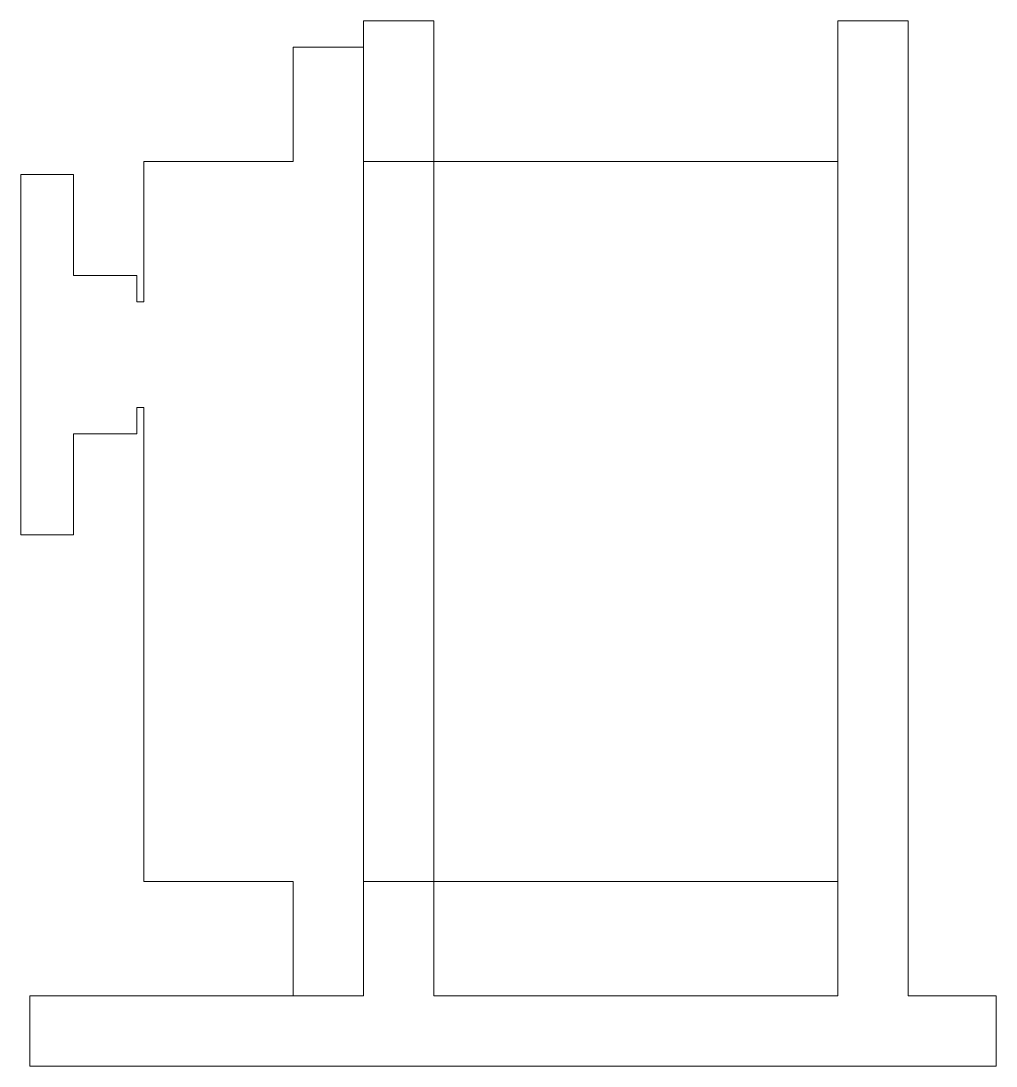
# Model space of a CAD drawing. Header units: millimetres. Extents: x -28 to 27.5, y 0 to 59.5.
import ezdxf

# ---------------------------------------------------------------- set-up
doc = ezdxf.new("R2010")
doc.units = ezdxf.units.MM
doc.layers.add('Lower', color=2, linetype='CONTINUOUS', lineweight=0)
doc.layers.add('Servo', color=6, linetype='CONTINUOUS', lineweight=0)

msp = doc.modelspace()

# ---------------------------------------------------------------- linework, layer by layer
at = {"layer": 'Lower'}
for p, q in [((-8.5, 4), (-8.5, 59.5)), ((-8.5, 59.5), (-4.5, 59.5)), ((-4.5, 59.5), (-4.5, 4)), ((18.5, 4), (18.5, 59.5)), ((18.5, 59.5), (22.5, 59.5)), ((22.5, 59.5), (22.5, 4)), ((-27.5, 0), (-27.5, 4)), ((-27.5, 4), (-8.5, 4)), ((-4.5, 4), (18.5, 4)), ((22.5, 4), (27.5, 4)), ((27.5, 4), (27.5, 0)), ((27.5, 0), (-27.5, 0))]:
    msp.add_line(p, q, dxfattribs=at)
at = {"layer": 'Servo'}
for p, q in [((-8.5, 58), (-12.5, 58)), ((-12.5, 58), (-12.5, 51.5)), ((-8.5, 51.5), (-8.5, 58)), ((-12.5, 51.5), (-21, 51.5)), ((-21, 51.5), (-21, 43.5)), ((18.5, 51.5), (-8.5, 51.5)), ((18.5, 10.5), (18.5, 51.5)), ((-25, 50.75), (-28, 50.75)), ((-28, 50.75), (-28, 30.25)), ((-25, 45), (-25, 50.75)), ((-21.4, 45), (-25, 45)), ((-21.4, 43.5), (-21.4, 45)), ((-21, 43.5), (-21.4, 43.5)), ((-21.4, 36), (-21.4, 37.5)), ((-21.4, 37.5), (-21, 37.5)), ((-21, 37.5), (-21, 10.5)), ((-25, 30.25), (-25, 36)), ((-25, 36), (-21.4, 36)), ((-28, 30.25), (-25, 30.25)), ((-21, 10.5), (-12.5, 10.5)), ((-12.5, 10.5), (-12.5, 4)), ((-8.5, 4), (-8.5, 10.5)), ((-8.5, 10.5), (18.5, 10.5)), ((-12.5, 4), (-8.5, 4))]:
    msp.add_line(p, q, dxfattribs=at)

doc.saveas('drawing.dxf')
